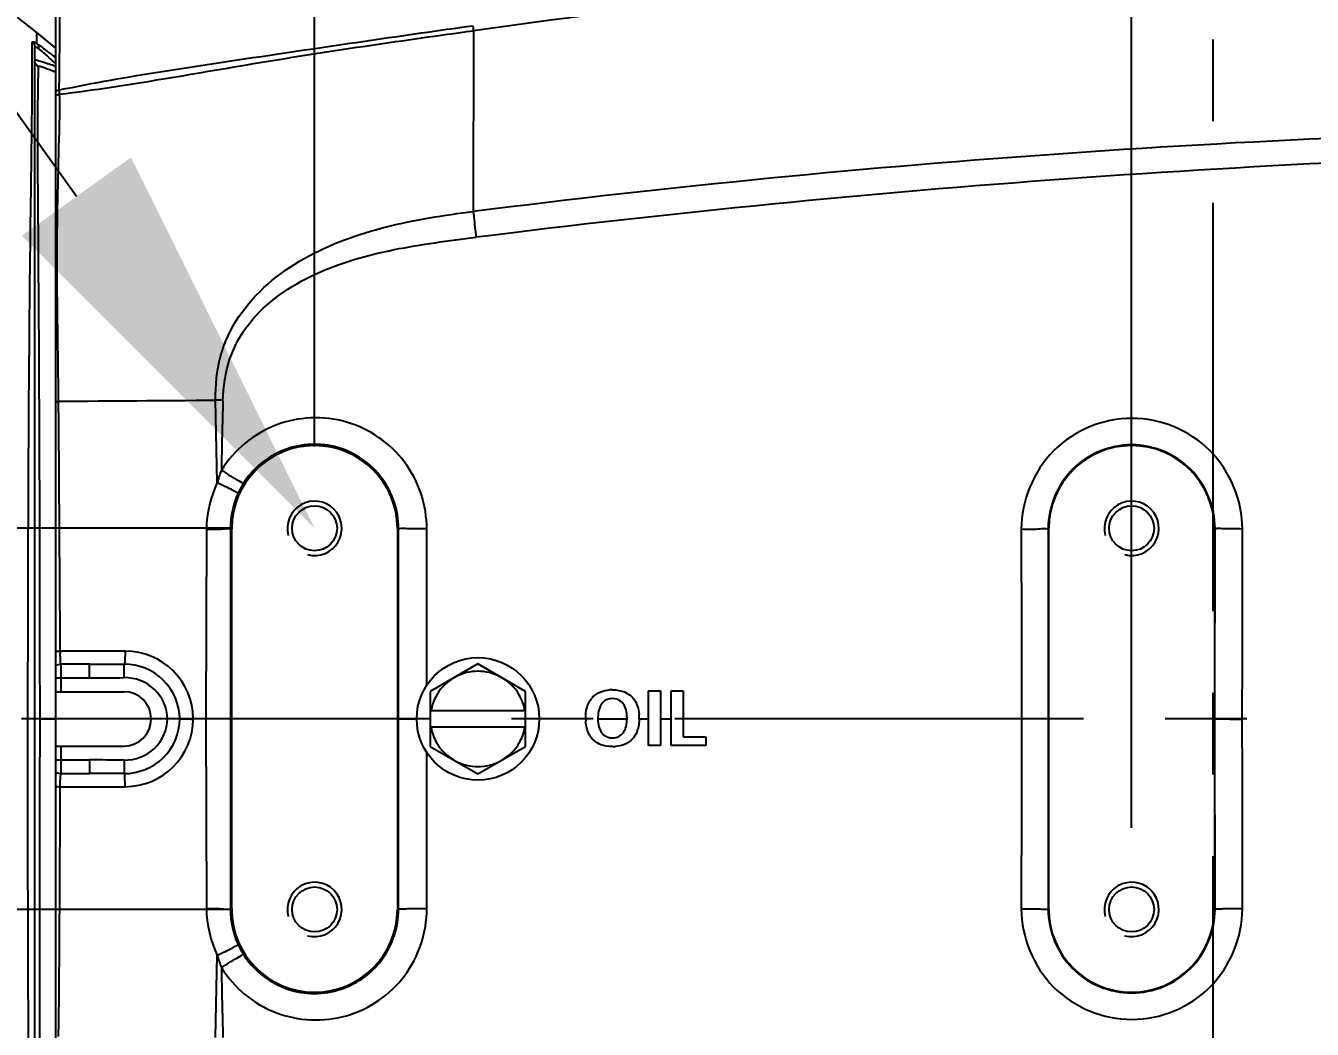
# Model space of a CAD drawing. Header units: millimetres. Extents: x 4086 to 8300, y 123 to 1549.
# Drawn here: x 6994.81 to 7018.43, y 452.3 to 470.73 of the extents above; entities that cross this region are included whole.
import ezdxf
from ezdxf import colors
from ezdxf.entities.mleader import LeaderData, LeaderLine
from ezdxf.math import Vec2, Vec3

# ---------------------------------------------------------------- set-up
doc = ezdxf.new("R2010")
doc.units = ezdxf.units.MM
doc.linetypes.add('CENTER', pattern=[0.6, 0.375, -0.075, 0.075, -0.075])
for name, color, linetype in [('中心线', 7, 'Continuous'), ('外形图', 7, 'Continuous'), ('多重引线', 7, 'Continuous'), ('尺寸标注', 7, 'Continuous')]:
    doc.layers.add(name, color=color, linetype=linetype)
doc.styles.add('思源黑', font='SourceHanSansCN-Normal.ttf')
doc.dimstyles.new('尺寸标注_1_4比例', dxfattribs={"dimtxt": 7, "dimasz": 6, "dimexe": 2, "dimexo": 1.5, "dimgap": 1, "dimtad": 1, "dimdec": 1, "dimlfac": 4, "dimdsep": 46, "dimtxsty": '思源黑', "dimcen": 0.09, "dimadec": 0, "dimazin": 0, "dimtp": 0.01, "dimtm": 0.01, "dimtfac": 1, "dimtdec": 1, "dimtofl": 0, "dimtmove": 0, "dimatfit": 3, "dimfxl": 1, "dimtolj": 1, "dimarcsym": 0})

# ---------------------------------------------------------------- blocks, each defined once
blk = doc.blocks.new('*D758')
at = {"layer": 'Defpoints', "color": 0}
for p in [(7015.112, 498.736), (7000.112, 461.498), (7015.112, 461.498)]:
    blk.add_point(p, dxfattribs=at)
at = {"layer": '尺寸标注', "color": 0, "lineweight": -2}
for p, q in [((7000.112, 462.998), (7000.112, 500.736)), ((7015.112, 462.998), (7015.112, 500.736)), ((7006.112, 498.736), (7009.112, 498.736))]:
    blk.add_line(p, q, dxfattribs=at)
at = {"layer": '尺寸标注', "color": 0}
for points in [[(7006.112, 499.736), (7006.112, 497.736), (7000.112, 498.736)], [(7009.112, 497.736), (7009.112, 499.736), (7015.112, 498.736)]]:
    blk.add_solid(points, dxfattribs=at)
at = {"layer": '尺寸标注', "color": 0, "insert": (7007.612, 503.36), "char_height": 7, "attachment_point": 5, "style": '思源黑'}
blk.add_mtext('\\A1;60', dxfattribs=at)
blk = doc.blocks.new('*D759')
at = {"layer": 'Defpoints', "color": 0}
for p in [(7016.612, 498.736), (7016.612, 492.25), (7015.112, 454.498)]:
    blk.add_point(p, dxfattribs=at)
at = {"layer": '尺寸标注', "color": 0, "lineweight": -2}
for p, q in [((7015.112, 455.998), (7015.112, 500.736)), ((7016.612, 493.75), (7016.612, 500.736)), ((7009.112, 498.736), (7003.112, 498.736)), ((7022.612, 498.736), (7034.896, 498.736))]:
    blk.add_line(p, q, dxfattribs=at)
at = {"layer": '尺寸标注', "color": 0}
for points in [[(7009.112, 497.736), (7009.112, 499.736), (7015.112, 498.736)], [(7022.612, 499.736), (7022.612, 497.736), (7016.612, 498.736)]]:
    blk.add_solid(points, dxfattribs=at)
at = {"layer": '尺寸标注', "color": 0, "insert": (7031.754, 503.36), "char_height": 7, "attachment_point": 5, "style": '思源黑'}
blk.add_mtext('\\A1;6', dxfattribs=at)
blk = doc.blocks.new('*D760')
at = {"layer": 'Defpoints', "color": 0}
for p in [(7000.112, 461.498), (6986.443, 454.498), (7000.112, 454.498)]:
    blk.add_point(p, dxfattribs=at)
at = {"layer": '尺寸标注', "color": 0, "lineweight": -2}
for p, q in [((6986.443, 467.498), (6986.443, 514.618)), ((6998.612, 461.498), (6984.443, 461.498)), ((6998.612, 454.498), (6984.443, 454.498)), ((6986.443, 448.498), (6986.443, 442.498))]:
    blk.add_line(p, q, dxfattribs=at)
at = {"layer": '尺寸标注', "color": 0}
for points in [[(6985.443, 467.498), (6987.443, 467.498), (6986.443, 461.498)], [(6987.443, 448.498), (6985.443, 448.498), (6986.443, 454.498)]]:
    blk.add_solid(points, dxfattribs=at)
at = {"layer": '尺寸标注', "color": 0, "insert": (6981.819, 508.779), "char_height": 7, "attachment_point": 5, "rotation": 90, "style": '思源黑'}
blk.add_mtext('\\A1;28', dxfattribs=at)
blk = doc.blocks.new('*D761')
at = {"layer": 'Defpoints', "color": 0}
for p in [(7055.112, 469.247), (7016.612, 423.975), (7055.112, 413.097)]:
    blk.add_point(p, dxfattribs=at)
at = {"layer": '尺寸标注', "color": 0, "lineweight": -2}
for p, q in [((7055.112, 467.747), (7055.112, 411.097)), ((7016.612, 422.475), (7016.612, 411.097)), ((7022.612, 413.097), (7049.112, 413.097))]:
    blk.add_line(p, q, dxfattribs=at)
at = {"layer": '尺寸标注', "color": 0}
for points in [[(7022.612, 414.097), (7022.612, 412.097), (7016.612, 413.097)], [(7049.112, 412.097), (7049.112, 414.097), (7055.112, 413.097)]]:
    blk.add_solid(points, dxfattribs=at)
at = {"layer": '尺寸标注', "color": 0, "insert": (7035.862, 417.659), "char_height": 7, "attachment_point": 5, "style": '思源黑'}
blk.add_mtext('\\A1;154', dxfattribs=at)

msp = doc.modelspace()

# ---------------------------------------------------------------- linework, layer by layer
at = {"layer": '中心线', "linetype": 'CENTER', "ltscale": 20}
for p, q in [((7016.6121, 423.9748), (7016.6121, 492.2499)), ((7074.229, 457.9978), (6904.8666, 457.9978))]:
    msp.add_line(p, q, dxfattribs=at)
at = {"layer": '外形图'}
for p, q in [((6995.3621, 444.6329), (6995.3621, 471.3628)), ((6995.0122, 470.4007), (6995.0148, 470.5776)), ((6995.0148, 470.5776), (6995.0151, 470.6015)), ((6995.3621, 470.3138), (6995.0151, 470.6015)), ((7003.0277, 470.6376), (7003.0259, 467.3162)), ((6994.9286, 470.3574), (6994.9284, 470.4311)), ((6994.9286, 469.9063), (6994.9286, 470.3574)), ((6994.9746, 445.6607), (6994.9746, 470.3346)), ((6994.9285, 469.827), (6994.9286, 469.9063)), ((6995.0362, 469.5643), (6995.0424, 469.9793)), ((6995.4241, 469.5497), (6995.4276, 469.8197)), ((6995.4255, 469.5331), (6995.4244, 469.5454)), ((6995.4173, 463.4089), (6995.4122, 463.8307)), ((6998.3264, 462.3383), (6998.296, 463.8522)), ((6995.4403, 459.4965), (6995.4173, 463.4089)), ((6998.1261, 461.4828), (6998.1143, 457.9978)), ((6998.5924, 461.4978), (6998.5663, 461.4978)), ((6998.5924, 454.4978), (6998.5924, 461.4978)), ((7001.6317, 461.4978), (7001.6524, 461.4978)), ((7001.6317, 461.4978), (7001.6317, 454.4978)), ((7013.5924, 461.4978), (7013.5795, 461.4978)), ((7013.5795, 461.4978), (7013.5817, 457.9978)), ((7013.5924, 454.4978), (7013.5924, 461.4978)), ((7016.6317, 461.4978), (7016.6435, 461.4978)), ((7016.6317, 461.4978), (7016.6317, 454.4978)), ((7016.6413, 457.9978), (7016.6435, 461.4978)), ((6995.4408, 459.2428), (6995.4403, 459.4965)), ((6995.3621, 459.2419), (6995.4004, 459.2425)), ((6995.4004, 459.2425), (6995.4408, 459.2428)), ((6995.4621, 458.4978), (6995.4621, 459.003)), ((6995.9814, 459.0021), (6995.4621, 459.003)), ((6995.9814, 459.0021), (6995.4621, 459.0021)), ((6995.9814, 458.7521), (6995.9814, 459.0021)), ((6996.6175, 458.7556), (6996.6148, 459.0033)), ((7003.1121, 459.0082), (7002.2371, 458.503)), ((7003.9871, 458.503), (7003.1121, 459.0082)), ((6995.3621, 458.7521), (6995.9814, 458.7521)), ((7002.1706, 458.6136), (7002.1708, 458.9076)), ((6995.3621, 458.4978), (6996.6121, 458.4978)), ((7002.2371, 458.503), (7002.2371, 457.4926)), ((7003.9871, 457.4926), (7003.9871, 458.503)), ((7006.2449, 458.5103), (7006.4621, 458.5103)), ((7006.2449, 457.5103), (7006.2449, 458.5103)), ((7006.4621, 458.5103), (7006.4621, 457.5103)), ((7006.6613, 458.5103), (7006.8786, 458.5103)), ((7006.6613, 457.5103), (7006.6613, 458.5103)), ((7006.8786, 458.5103), (7006.8786, 457.6712)), ((6995.0721, 457.9978), (6995.2172, 457.9978)), ((6995.2172, 457.9978), (6995.3621, 457.9978)), ((6998.1143, 457.9978), (6997.8852, 457.9978)), ((6998.1143, 457.9978), (6998.1261, 454.5129)), ((6998.5689, 457.9978), (6998.1143, 457.9978)), ((7001.65, 457.9978), (7001.9871, 457.9978)), ((7003.9871, 458.1478), (7002.2371, 458.1478)), ((7005.3138, 457.9978), (7005.8485, 457.9978)), ((7006.0727, 457.9978), (7006.2449, 457.9978)), ((7006.4621, 457.9978), (7006.6613, 457.9978)), ((7013.5817, 457.9978), (7013.5795, 454.4978)), ((7016.6435, 454.4978), (7016.6413, 457.9978)), ((7003.9741, 457.8478), (7002.25, 457.8478)), ((7006.8786, 457.6712), (7007.2936, 457.6712)), ((7007.2936, 457.6712), (7007.2936, 457.5103)), ((6995.3621, 457.4978), (6996.6121, 457.4978)), ((6995.4621, 456.9927), (6995.4621, 457.4978)), ((7002.1708, 457.0888), (7002.1706, 457.382)), ((7002.2371, 457.4926), (7003.1121, 456.9875)), ((7003.1121, 456.9875), (7003.9871, 457.4926)), ((7006.4621, 457.5103), (7006.2449, 457.5103)), ((7007.2936, 457.5103), (7006.6613, 457.5103)), ((6995.3621, 457.2435), (6995.9814, 457.2435)), ((6995.9814, 457.2435), (6995.9814, 456.9935)), ((6996.6175, 457.24), (6996.6148, 456.9923)), ((6995.4621, 456.9935), (6995.9814, 456.9935)), ((6995.4621, 456.9927), (6995.9814, 456.9935)), ((6995.3621, 456.7538), (6995.4004, 456.7532)), ((6995.4004, 456.7532), (6995.4408, 456.7529)), ((6995.4403, 456.4994), (6995.4408, 456.7529)), ((6998.5924, 454.4978), (6998.5663, 454.4978)), ((7001.6317, 454.4978), (7001.6524, 454.4978)), ((7013.5924, 454.4978), (7013.5795, 454.4978)), ((7016.6317, 454.4978), (7016.6435, 454.4978)), ((6998.296, 452.1435), (6998.3264, 453.6574))]:
    msp.add_line(p, q, dxfattribs=at)
for points in [[(6995.0151, 470.6015), (6994.5865, 470.9395), (6993.9061, 471.4273), (6993.7985, 471.4978)], [(6994.9284, 470.4311), (6994.9376, 470.4229), (6994.9459, 470.4138), (6994.9533, 470.404), (6994.9596, 470.3935), (6994.9649, 470.3824), (6994.9691, 470.3709), (6994.9721, 470.359), (6994.974, 470.3468), (6994.9746, 470.3346)], [(6995.0127, 470.4003), (6995.0191, 470.3939), (6995.0254, 470.3862), (6995.0309, 470.3778), (6995.0357, 470.3687), (6995.0396, 470.3591), (6995.0427, 470.3491), (6995.0448, 470.3386), (6995.046, 470.3279), (6995.0462, 470.317), (6995.0455, 470.3061)], [(6995.3621, 469.5309), (6995.3821, 469.539), (6995.4028, 469.5453), (6995.4241, 469.5497)], [(6995.3621, 469.4522), (6995.3785, 469.4583), (6995.3954, 469.4632), (6995.4127, 469.4671), (6995.4304, 469.4697)], [(6995.3621, 463.827), (6995.3783, 463.8287), (6995.395, 463.8301), (6995.4121, 463.8312)]]:
    msp.add_lwpolyline(points, dxfattribs=at)
for centre, radius in [((7000.1121, 461.4978), 0.4125), ((7015.1121, 461.4978), 0.4125), ((7003.1121, 457.9978), 1.125), ((7000.1121, 454.4978), 0.4125), ((7015.1121, 454.4978), 0.4125)]:
    msp.add_circle(centre, radius, dxfattribs=at)
for centre, radius, start, end in [((7036.461, 228.6767), 244.2595, 92.495735, 97.867122), ((6948.5009, 470.8518), 46.9343, 359.84743, 0.24533), ((6922.0569, 470.9152), 73.3784, 359.526094, 359.696497), ((6928.4867, 470.8804), 66.9485, 359.697098, 359.868523), ((6994.6732, 469.7817), 0.6431, 54.62628, 56.23571), ((6992.0603, 466.1972), 5.1389, 52.18982, 52.6406), ((6903.2252, 471.0752), 92.2108, 359.37702, 359.523421), ((6991.6147, 465.6228), 5.8659, 51.76514, 52.19041), ((6991.2135, 465.7392), 5.9656, 46.44909, 47.77437), ((6991.153, 465.0368), 6.6119, 51.36009, 51.76533), ((6990.6765, 464.4407), 7.375, 50.97137, 51.36049), ((6990.218, 463.8749), 8.1033, 50.59361, 50.97175), ((6990.1859, 464.6512), 7.4622, 46.07972, 46.48598), ((6887.7684, 469.9976), 107.1603, 359.771804, 359.908754), ((6993.409, 464.8984), 5.444, 69.40185, 70.55955), ((6992.8642, 463.4365), 7.0041, 69.10663, 69.43715), ((6993.2846, 465.3101), 5.0135, 65.52006, 65.91639), ((6993.7162, 469.3501), 1.7183, 3.53912, 3.99271), ((7027.6129, 272.4228), 196.4382, 90.792838, 97.190228), ((7029.0102, 259.7588), 208.7015, 91.137878, 97.137828), ((6997.6596, 437.2681), 26.5917, 88.34018, 88.62859), ((7112.2529, 460.7056), 113.8665, 178.418271, 179.063363), ((7000.1121, 461.4978), 1.5196, 0, 180), ((7015.1121, 461.4978), 1.5196, 0, 180), ((7000.1121, 461.4978), 0.5, 255, 195), ((7015.1121, 461.4978), 0.5, 255, 195), ((6998.0864, 459.256), 2.6456, 180.28591, 180.78944), ((6998.1532, 459.2568), 2.7124, 180.78813, 181.27275), ((6996.6343, 457.9921), 1.2509, 0.26411, 89.96523), ((6996.0741, 573.6927), 114.6906, 269.953678, 270.270109), ((6995.9807, 516.706), 57.9538, 270.000695, 270.629609), ((7003.1121, 457.9978), 0.875, 34.86379, 145.13621), ((6996.6121, 457.9978), 0.5, 270, 90), ((7003.1051, 458.002), 0.8669, 145.09728, 153.50611), ((7003.11, 457.9962), 0.8776, 29.91707, 34.8761), ((7005.5798, 457.7654), 0.7658, 89.94908, 93.92005), ((6874.624, 457.9885), 120.4481, 0.00442, 0.196417), ((7005.5055, 458.1222), 0.3985, 136.48567, 140.75481), ((7005.6538, 458.121), 0.3999, 43.39721, 48.3251), ((7005.6453, 458.1129), 0.4116, 34.25914, 43.40279), ((6847.91, 458.0593), 147.1621, 359.833984, 359.976083), ((6996.6343, 458.0036), 1.2509, 270.03433, 359.73686), ((7005.9876, 458.0124), 0.8981, 180.92904, 183.27965), ((7006.1897, 458.0053), 0.8759, 178.56494, 180.49143), ((7005.0607, 458.0086), 0.7879, 357.45572, 359.21599), ((7005.2405, 458.0155), 0.8323, 1.89048, 4.45355), ((7005.1327, 458.0122), 0.9401, 359.12322, 1.87337), ((7005.5448, 457.9557), 0.5226, 339.16813, 343.17482), ((7003.1141, 457.9995), 0.8776, 209.91707, 214.8761), ((7003.119, 457.9937), 0.8669, 325.09728, 333.50611), ((7005.5216, 457.9081), 0.4154, 210.8776, 222.81327), ((7005.5091, 457.8968), 0.3986, 222.8431, 227.18406), ((7005.6425, 457.9083), 0.4136, 316.80353, 321.53877), ((7003.1121, 457.9978), 0.875, 214.86379, 325.13621), ((7005.5812, 458.2397), 0.751, 269.94605, 274.05841), ((6995.9807, 399.2897), 57.9538, 89.370392, 89.999305), ((6996.0741, 342.3029), 114.6906, 89.729891, 90.046322), ((6566.5619, 457.0676), 428.8788, 359.400968, 359.924093), ((7000.1121, 454.4978), 0.5, 255, 195), ((7015.1121, 454.4978), 0.5, 255, 195), ((7000.1121, 454.4978), 1.5196, 180, 0), ((7015.1121, 454.4978), 1.5196, 180, 0), ((7112.1402, 455.2876), 113.7538, 180.936339, 181.582071)]:
    msp.add_arc(centre, radius, start, end, dxfattribs=at)
for points, knots in [([(6995.4241, 469.5497), (6996.6789, 469.8059), (6999.2157, 470.1757), (7001.7486, 470.554), (7003.0176, 470.729)], [0, 0, 0, 0, 0.4999384, 1, 1, 1, 1]), ([(6995.4304, 469.4697), (6996.7012, 469.6288), (6999.2221, 470.0978), (7001.7582, 470.4635), (7003.0277, 470.6376)], [0, 0, 0, 0, 0.4998733, 1, 1, 1, 1]), ([(7003.0176, 470.729), (7003.0187, 470.7168), (7003.022, 470.6862), (7003.0255, 470.6557), (7003.0277, 470.6372)], [0, 0, 0, 0, 0.3955453, 1, 1, 1, 1]), ([(6994.9284, 470.4311), (6994.9284, 470.4383), (6994.9783, 470.4299), (6994.9922, 470.4133), (6995.0122, 470.401)], [0, 0, 0, 0, 0.2348752, 1, 1, 1, 1]), ([(6994.9746, 470.3346), (6994.9746, 470.3396), (6995.0069, 470.3414), (6995.0174, 470.3252), (6995.0306, 470.3163)], [0, 0, 0, 0, 0.2392898, 1, 1, 1, 1]), ([(6994.9746, 470.0898), (6994.9746, 470.1115), (6995.1137, 470.061), (6995.1613, 470.0531), (6995.2209, 470.032)], [0, 0, 0, 0, 0.2558075, 1, 1, 1, 1]), ([(6995.0424, 469.9793), (6995.0426, 469.9952), (6995.1451, 469.9639), (6995.1793, 469.9511), (6995.2227, 469.9334)], [0, 0, 0, 0, 0.2534215, 1, 1, 1, 1]), ([(6994.905, 467.536), (6994.9079, 467.7436), (6994.9166, 468.4219), (6994.9258, 469.1001), (6994.9278, 469.5708)], [0, 0, 0, 0, 0.3060974, 1, 1, 1, 1]), ([(6995.0359, 467.6057), (6995.0343, 467.8349), (6995.0299, 468.4878), (6995.0305, 469.1407), (6995.0362, 469.5643)], [0, 0, 0, 0, 0.3510911, 1, 1, 1, 1]), ([(6995.4304, 469.4697), (6995.4295, 469.4814), (6995.4279, 469.5025), (6995.4263, 469.5237), (6995.4255, 469.5331)], [0, 0, 0, 0, 0.5522968, 1, 1, 1, 1]), ([(6995.4088, 464.1777), (6995.3997, 465.0571), (6995.364, 466.6884), (6995.416, 468.3192), (6995.4335, 469.0707)], [0, 0, 0, 0, 0.539133, 1, 1, 1, 1]), ([(6994.8498, 458.3858), (6994.8505, 459.1702), (6994.8569, 462.2203), (6994.8734, 465.2705), (6994.905, 467.536)], [0, 0, 0, 0, 0.2571538, 1, 1, 1, 1]), ([(6995.0714, 458.4014), (6995.069, 459.1958), (6995.0703, 462.2639), (6995.0525, 465.332), (6995.0359, 467.6057)], [0, 0, 0, 0, 0.2589081, 1, 1, 1, 1]), ([(6998.296, 463.8522), (6998.2896, 464.1211), (6998.3399, 464.6664), (6998.8047, 465.6562), (6999.8876, 466.5424), (7001.4213, 467.0833), (7002.49, 467.252), (7003.0259, 467.3162)], [0, 0, 0, 0, 0.1250281, 0.2499926, 0.4987403, 0.7491154, 1, 1, 1, 1]), ([(7003.0262, 467.3165), (7003.029, 467.2822), (7003.0437, 467.124), (7003.0624, 466.9663), (7003.0776, 466.8429)], [0, 0, 0, 0, 0.2169493, 1, 1, 1, 1]), ([(6998.4298, 463.8487), (6998.4377, 464.1014), (6998.5076, 464.6113), (6999.0076, 465.5129), (7000.1003, 466.2468), (7001.5675, 466.652), (7002.5742, 466.7814), (7003.0776, 466.8429)], [0, 0, 0, 0, 0.1250596, 0.2499974, 0.4987087, 0.7491471, 1, 1, 1, 1]), ([(7002.1727, 461.4856), (7002.1729, 461.9176), (7001.8803, 462.8065), (7000.7354, 463.5884), (6999.35, 463.5325), (6998.6301, 462.9337), (6998.4016, 462.567)], [0, 0, 0, 0, 0.2500421, 0.4999298, 0.7498796, 1, 1, 1, 1]), ([(7017.1465, 461.4853), (7017.1467, 462.0034), (7016.7082, 463.0831), (7015.117, 463.7346), (7013.5251, 463.0839), (7013.0867, 462.0039), (7013.087, 461.4857)], [0, 0, 0, 0, 0.2499751, 0.4999701, 0.7499927, 1, 1, 1, 1]), ([(7001.6524, 461.4978), (7001.6527, 461.8245), (7001.431, 462.4966), (7000.5654, 463.0875), (6999.5178, 463.0455), (6998.9732, 462.5926), (6998.8003, 462.3151)], [0, 0, 0, 0, 0.2500393, 0.4998368, 0.7497366, 1, 1, 1, 1]), ([(7016.6435, 461.4978), (7016.6438, 461.8888), (7016.3128, 462.7037), (7015.1118, 463.1947), (7013.9104, 462.704), (7013.5792, 461.8889), (7013.5795, 461.4978)], [0, 0, 0, 0, 0.2499326, 0.4999347, 0.7499979, 1, 1, 1, 1]), ([(6998.4016, 462.567), (6998.4951, 462.5087), (6998.6216, 462.417), (6998.7669, 462.3482), (6998.8003, 462.3151)], [0, 0, 0, 0, 0.7008888, 1, 1, 1, 1]), ([(6998.3264, 462.3383), (6998.3763, 462.3149), (6998.4654, 462.2709), (6998.5892, 462.2158), (6998.6544, 462.1691), (6998.7053, 462.1542), (6998.7072, 462.1426)], [0, 0, 0, 0, 0.3856699, 0.7042645, 0.9173842, 1, 1, 1, 1]), ([(6998.1261, 461.4828), (6998.2294, 461.4832), (6998.3706, 461.4753), (6998.5063, 461.4978), (6998.5584, 461.4886), (6998.5663, 461.4978)], [0, 0, 0, 0, 0.7035393, 0.9175404, 1, 1, 1, 1]), ([(7002.1727, 461.4856), (7002.1079, 461.4856), (7001.9883, 461.4879), (7001.8261, 461.4837), (7001.7245, 461.5002), (7001.6632, 461.4877), (7001.6524, 461.4978)], [0, 0, 0, 0, 0.3731731, 0.6946808, 0.9148809, 1, 1, 1, 1]), ([(7013.087, 461.4857), (7013.2017, 461.4858), (7013.3577, 461.4766), (7013.5122, 461.4997), (7013.5694, 461.4884), (7013.5795, 461.4978)], [0, 0, 0, 0, 0.6981873, 0.9161061, 1, 1, 1, 1]), ([(7017.1465, 461.4853), (7017.0835, 461.4854), (7016.9676, 461.4877), (7016.8105, 461.4838), (7016.7129, 461.4998), (7016.6538, 461.488), (7016.6435, 461.4978)], [0, 0, 0, 0, 0.3756991, 0.6966697, 0.9154685, 1, 1, 1, 1]), ([(6995.4621, 459.003), (6995.4439, 459.0067), (6995.457, 459.1017), (6995.4425, 459.15), (6995.4414, 459.1966)], [0, 0, 0, 0, 0.2842832, 1, 1, 1, 1]), ([(6996.6351, 459.2429), (6996.6348, 459.1898), (6996.6263, 459.113), (6996.63, 459.0259), (6996.6148, 459.0033)], [0, 0, 0, 0, 0.6617365, 1, 1, 1, 1]), ([(6997.638, 457.9978), (6997.6353, 458.2564), (6997.4127, 458.7924), (6996.8734, 459.0042), (6996.6148, 459.0033)], [0, 0, 0, 0, 0.5000389, 1, 1, 1, 1]), ([(6997.4132, 457.9978), (6997.408, 458.1955), (6997.2291, 458.602), (6996.8155, 458.7578), (6996.6175, 458.7556)], [0, 0, 0, 0, 0.4997102, 1, 1, 1, 1]), ([(7005.8485, 457.9978), (7005.8486, 458.0018), (7005.8494, 458.1222), (7005.8249, 458.2137), (7005.7776, 458.2763)], [0, 0, 0, 0, 0.032665, 1, 1, 1, 1]), ([(6995.0721, 457.9978), (6995.0485, 457.9979), (6995.0464, 457.995), (6994.9933, 457.9986), (6994.9953, 457.9987)], [0, 0, 0, 0, 0.921808, 1, 1, 1, 1]), ([(6996.6148, 456.9923), (6996.8733, 456.9915), (6997.4126, 457.2031), (6997.6353, 457.7392), (6997.638, 457.9978)], [0, 0, 0, 0, 0.4998418, 1, 1, 1, 1]), ([(6996.6175, 457.24), (6996.8155, 457.2378), (6997.2291, 457.3936), (6997.408, 457.8001), (6997.4132, 457.9978)], [0, 0, 0, 0, 0.5002891, 1, 1, 1, 1]), ([(6997.638, 457.9965), (6997.6251, 457.9965), (6997.5502, 457.9989), (6997.4753, 457.9978), (6997.4132, 457.9978)], [0, 0, 0, 0, 0.1713555, 1, 1, 1, 1]), ([(6997.638, 457.9978), (6997.652, 457.9978), (6997.7344, 457.9987), (6997.8168, 457.9949), (6997.8852, 457.9949)], [0, 0, 0, 0, 0.170239, 1, 1, 1, 1]), ([(7005.0897, 457.9978), (7005.0896, 458.0032), (7005.089, 458.0759), (7005.0964, 458.1414), (7005.1101, 458.1959)], [0, 0, 0, 0, 0.0732327, 1, 1, 1, 1]), ([(7013.5817, 457.9978), (7013.568, 457.9978), (7013.4038, 457.9976), (7013.2395, 458.0018), (7013.089, 458.0018)], [0, 0, 0, 0, 0.083305, 1, 1, 1, 1]), ([(7016.6413, 457.9978), (7016.6554, 457.9978), (7016.8232, 457.998), (7016.9909, 457.9939), (7017.1447, 457.9939)], [0, 0, 0, 0, 0.0836555, 1, 1, 1, 1]), ([(6994.907, 448.3267), (6994.897, 449.0486), (6994.8448, 452.1591), (6994.8506, 455.2701), (6994.8495, 457.6591)], [0, 0, 0, 0, 0.2320736, 1, 1, 1, 1]), ([(6995.0368, 448.3837), (6995.042, 449.0894), (6995.0786, 452.1723), (6995.0649, 455.2555), (6995.0715, 457.6328)], [0, 0, 0, 0, 0.2289079, 1, 1, 1, 1]), ([(6995.4408, 456.7529), (6995.4409, 456.776), (6995.4427, 456.8494), (6995.4441, 456.9235), (6995.4542, 456.9728)], [0, 0, 0, 0, 0.3152052, 1, 1, 1, 1]), ([(6995.4601, 456.991), (6995.4604, 456.9915), (6995.4609, 456.9921), (6995.4617, 456.9926), (6995.4621, 456.9927)], [0, 0, 0, 0, 0.5719108, 1, 1, 1, 1]), ([(6996.6351, 456.7527), (6996.6348, 456.8059), (6996.6263, 456.8827), (6996.63, 456.9698), (6996.6148, 456.9923)], [0, 0, 0, 0, 0.6617365, 1, 1, 1, 1]), ([(6998.1261, 454.5129), (6998.2294, 454.5124), (6998.3706, 454.5203), (6998.5063, 454.4978), (6998.5584, 454.507), (6998.5663, 454.4978)], [0, 0, 0, 0, 0.7035391, 0.9175403, 1, 1, 1, 1]), ([(6998.4016, 453.4287), (6998.6301, 453.0619), (6999.35, 452.4631), (7000.7353, 452.4072), (7001.8803, 453.1891), (7002.1729, 454.0781), (7002.1727, 454.51)], [0, 0, 0, 0, 0.2501188, 0.5000681, 0.7499564, 1, 1, 1, 1]), ([(6998.8003, 453.6805), (6998.9732, 453.4031), (6999.5176, 452.9503), (7000.5652, 452.9081), (7001.4309, 453.4989), (7001.6527, 454.1711), (7001.6524, 454.4978)], [0, 0, 0, 0, 0.250213, 0.5001128, 0.7499103, 1, 1, 1, 1]), ([(7002.1727, 454.51), (7002.1079, 454.51), (7001.9883, 454.5077), (7001.8261, 454.512), (7001.7245, 454.4954), (7001.6632, 454.5079), (7001.6524, 454.4978)], [0, 0, 0, 0, 0.3731728, 0.6946804, 0.9148806, 1, 1, 1, 1]), ([(7013.087, 454.5099), (7013.0867, 453.9918), (7013.5251, 452.9117), (7015.117, 452.261), (7016.7082, 452.9125), (7017.1467, 453.9922), (7017.1465, 454.5103)], [0, 0, 0, 0, 0.250007, 0.5000306, 0.7500251, 1, 1, 1, 1]), ([(7013.087, 454.5099), (7013.2017, 454.5098), (7013.3577, 454.519), (7013.5122, 454.496), (7013.5694, 454.5072), (7013.5795, 454.4978)], [0, 0, 0, 0, 0.6981877, 0.9161064, 1, 1, 1, 1]), ([(7013.5795, 454.4978), (7013.5792, 454.1068), (7013.9104, 453.2916), (7015.1118, 452.8009), (7016.3128, 453.292), (7016.6438, 454.1069), (7016.6435, 454.4978)], [0, 0, 0, 0, 0.2500022, 0.5000653, 0.7500675, 1, 1, 1, 1]), ([(7017.1465, 454.5103), (7017.0835, 454.5103), (7016.9676, 454.5079), (7016.8105, 454.5119), (7016.7129, 454.4958), (7016.6538, 454.5076), (7016.6435, 454.4978)], [0, 0, 0, 0, 0.3756988, 0.6966692, 0.9154681, 1, 1, 1, 1]), ([(6998.3264, 453.6574), (6998.3763, 453.6807), (6998.4654, 453.7247), (6998.5892, 453.7798), (6998.6544, 453.8266), (6998.7052, 453.8414), (6998.7072, 453.853)], [0, 0, 0, 0, 0.3856709, 0.7042664, 0.9173864, 1, 1, 1, 1]), ([(6998.4016, 453.4287), (6998.4951, 453.487), (6998.6216, 453.5786), (6998.7668, 453.6475), (6998.8003, 453.6805)], [0, 0, 0, 0, 0.7008891, 1, 1, 1, 1])]:
    msp.add_open_spline(points, degree=3, knots=knots, dxfattribs=at)
for points in [[(6995.0122, 470.4007), (6995.0697, 470.364), (6995.1245, 470.3232), (6995.1787, 470.2818)], [(6995.0455, 470.3061), (6995.1077, 470.2602), (6995.1655, 470.2086), (6995.2227, 470.1567)], [(6995.0424, 469.9793), (6995.0042, 469.9988), (6994.9689, 470.0473), (6994.9762, 470.0895)], [(6995.4276, 469.8197), (6995.4286, 469.904), (6995.4296, 469.9883), (6995.4305, 470.0727)], [(6995.2227, 469.9334), (6995.2589, 469.9186), (6995.2948, 469.9031), (6995.3305, 469.8872)], [(6995.4335, 469.0707), (6995.4365, 469.1992), (6995.4392, 469.3279), (6995.4313, 469.4562)], [(6995.4122, 463.8307), (6995.4111, 463.9464), (6995.41, 464.0621), (6995.4088, 464.1777)], [(6995.4122, 463.8307), (6996.3734, 463.8392), (6997.3347, 463.8453), (6998.296, 463.8522)], [(6998.4016, 462.567), (6998.3733, 462.4922), (6998.3448, 462.4163), (6998.3321, 462.3374)], [(6998.3264, 462.3383), (6998.2007, 462.0737), (6998.1298, 461.7756), (6998.1261, 461.4828)], [(6998.8003, 462.3151), (6998.7659, 462.2601), (6998.7308, 462.2035), (6998.7135, 462.141)], [(6998.7072, 462.1426), (6998.6152, 461.9428), (6998.5661, 461.7178), (6998.5663, 461.4978)], [(6998.5663, 461.4978), (6998.5672, 460.3312), (6998.5678, 459.1645), (6998.5689, 457.9978)], [(7001.65, 457.9978), (7001.651, 459.1645), (7001.6517, 460.3312), (7001.6524, 461.4978)], [(7002.1708, 458.9076), (7002.1716, 459.7669), (7002.1721, 460.6263), (7002.1727, 461.4856)], [(7013.087, 461.4857), (7013.0878, 460.3231), (7013.0885, 459.1604), (7013.089, 457.9978)], [(7017.1447, 457.9978), (7017.1454, 459.1603), (7017.1459, 460.3228), (7017.1465, 461.4853)], [(6996.6351, 459.2429), (6996.237, 459.243), (6995.8389, 459.2429), (6995.4408, 459.2428)], [(6995.3621, 458.9795), (6995.3927, 458.9947), (6995.4278, 459.003), (6995.4621, 459.003)], [(6995.3621, 458.9787), (6995.3927, 458.9939), (6995.4278, 459.0021), (6995.4621, 459.0021)], [(7005.2165, 458.3966), (7005.2579, 458.4403), (7005.3081, 458.4735), (7005.367, 458.4959)], [(7005.367, 458.4959), (7005.4148, 458.5141), (7005.4682, 458.5253), (7005.5275, 458.5294)], [(7005.5805, 458.5312), (7005.6646, 458.5312), (7005.7383, 458.5183), (7005.8018, 458.4925)], [(7005.8018, 458.4925), (7005.8461, 458.4745), (7005.8854, 458.4503), (7005.9197, 458.4197)], [(6994.8495, 457.6591), (6994.8494, 457.9013), (6994.8496, 458.1436), (6994.8498, 458.3858)], [(7002.3292, 458.3887), (7002.2916, 458.313), (7002.2624, 458.2314), (7002.25, 458.1478)], [(7003.9741, 458.1478), (7003.9593, 458.2481), (7003.9213, 458.346), (7003.8707, 458.4339)], [(7005.1101, 458.1959), (7005.1277, 458.2655), (7005.1565, 458.325), (7005.1969, 458.3744)], [(7005.3602, 458.238), (7005.35, 458.2184), (7005.3415, 458.1969), (7005.3347, 458.1734)], [(7005.3836, 458.2755), (7005.375, 458.2639), (7005.3672, 458.2514), (7005.3602, 458.238)], [(7005.5791, 458.3703), (7005.4956, 458.3703), (7005.4301, 458.3383), (7005.3836, 458.2755)], [(7005.7303, 458.324), (7005.6892, 458.3549), (7005.6388, 458.3703), (7005.5791, 458.3703)], [(7005.7776, 458.2763), (7005.7635, 458.295), (7005.7478, 458.3109), (7005.7303, 458.324)], [(7005.9855, 458.3447), (7006.0336, 458.2741), (7006.062, 458.186), (7006.0703, 458.0801)], [(6998.5689, 457.9978), (6998.5678, 456.8312), (6998.5672, 455.6645), (6998.5663, 454.4978)], [(7001.6524, 454.4978), (7001.6517, 455.6645), (7001.651, 456.8312), (7001.65, 457.9978)], [(7005.3138, 457.9978), (7005.3148, 457.8867), (7005.3378, 457.8014), (7005.3834, 457.7415)], [(7005.3347, 458.1734), (7005.3223, 458.1311), (7005.3155, 458.0824), (7005.3141, 458.0273)], [(7006.0727, 457.9978), (7006.0723, 457.9694), (7006.0706, 457.942), (7006.0676, 457.9159)], [(7013.089, 457.9978), (7013.0885, 456.8352), (7013.0878, 455.6726), (7013.087, 454.5099)], [(7017.1465, 454.5103), (7017.1459, 455.6728), (7017.1454, 456.8353), (7017.1447, 457.9978)], [(7002.25, 457.8478), (7002.2649, 457.7475), (7002.3029, 457.6497), (7002.3534, 457.5618)], [(7003.8949, 457.6069), (7003.9326, 457.6826), (7003.9617, 457.7642), (7003.9741, 457.8478)], [(7005.165, 457.6949), (7005.1218, 457.767), (7005.0971, 457.8557), (7005.0911, 457.961)], [(7005.779, 457.7422), (7005.7883, 457.7546), (7005.7967, 457.7682), (7005.8042, 457.7829)], [(7005.8042, 457.7829), (7005.8111, 457.7966), (7005.8173, 457.8113), (7005.8227, 457.827)], [(7005.8227, 457.827), (7005.8369, 457.8689), (7005.8453, 457.9177), (7005.8478, 457.9736)], [(7006.0333, 457.7699), (7006.0163, 457.7255), (7005.994, 457.6859), (7005.9664, 457.6511)], [(7006.0676, 457.9159), (7006.063, 457.8761), (7006.0555, 457.839), (7006.0451, 457.8045)], [(7005.3682, 457.5241), (7005.3188, 457.5431), (7005.2755, 457.5699), (7005.2382, 457.6044)], [(7005.5805, 457.4887), (7005.5004, 457.4887), (7005.4296, 457.5005), (7005.3682, 457.5241)], [(7005.3834, 457.7415), (7005.3994, 457.7205), (7005.4176, 457.7032), (7005.438, 457.6895)], [(7005.438, 457.6895), (7005.4772, 457.6632), (7005.5247, 457.6503), (7005.5805, 457.6503)], [(7005.5805, 457.6503), (7005.6669, 457.6503), (7005.733, 457.6809), (7005.779, 457.7422)], [(7005.8011, 457.5276), (7005.7517, 457.5074), (7005.6961, 457.4951), (7005.6344, 457.4906)], [(7005.944, 457.6252), (7005.9041, 457.5827), (7005.8565, 457.5502), (7005.8011, 457.5276)], [(7002.1727, 454.51), (7002.1721, 455.3696), (7002.1716, 456.2292), (7002.1708, 457.0888)], [(6995.3621, 457.017), (6995.3927, 457.0018), (6995.4278, 456.9935), (6995.4621, 456.9935)], [(6995.3621, 457.0161), (6995.3927, 457.0009), (6995.4278, 456.9927), (6995.4621, 456.9927)], [(6995.4408, 456.7529), (6995.8389, 456.7527), (6996.237, 456.7527), (6996.6351, 456.7527)], [(6998.1261, 454.5129), (6998.1298, 454.22), (6998.2007, 453.9219), (6998.3264, 453.6574)], [(6998.5663, 454.4978), (6998.5661, 454.2778), (6998.6152, 454.0529), (6998.7072, 453.853)], [(6998.7072, 453.853), (6998.7344, 453.7941), (6998.7626, 453.7339), (6998.8045, 453.6842)], [(6998.3264, 453.6574), (6998.3481, 453.5804), (6998.3701, 453.5024), (6998.406, 453.4309)], [(6995.4122, 452.1649), (6995.414, 452.3045), (6995.4157, 452.4441), (6995.4172, 452.5837)]]:
    msp.add_open_spline(points, degree=3, dxfattribs=at)

# ---------------------------------------------------------------- dimensions: what is measured, and where the dimension line sits
at = {"layer": '尺寸标注'}
dim = msp.add_linear_dim(base=(6986.443, 454.4978), p1=(7000.1121, 461.4978), p2=(7000.1121, 454.4978), angle=90, dimstyle='尺寸标注_1_4比例', dxfattribs=at)
dim.commit()
dim.dimension.update_dxf_attribs({"geometry": '*D760', "text_midpoint": (6986.443, 508.7794), "dimtype": 160})
for base, p1, p2, picture, middle in [((7015.1121, 498.7355), (7000.1121, 461.4978), (7015.1121, 461.4978), '*D758', (7007.6121, 503.3599)), ((7016.6121, 498.7355), (7015.1121, 454.4978), (7016.6121, 492.2499), '*D759', (7031.7541, 503.3599)), ((7055.1121, 413.0967), (7016.6121, 423.9748), (7055.1121, 469.2468), '*D761', (7035.8621, 417.6589))]:
    dim = msp.add_linear_dim(base=base, p1=p1, p2=p2, dimstyle='尺寸标注_1_4比例', dxfattribs=at)
    dim.commit()
    dim.dimension.update_dxf_attribs({"geometry": picture, "text_midpoint": middle})

# ---------------------------------------------------------------- leaders
at = {"layer": '多重引线'}
ml = msp.add_multileader_mtext('Standard', dxfattribs=at)
ml.set_content('\\pxqc;{\\C256;4}×{\\C256;M5\\A1; \\fSource Han Sans CN Normal|b0|i0|c0|p34;\\C7;depth \\fSource Han Sans CN Normal|b0|i0|c134|p34;\\C256;6}', style='思源黑')
ml.set_leader_properties(linetype='ByLayer')
ml.build(insert=Vec2(0, 0))
ml.multileader.update_dxf_attribs({"text_left_attachment_type": 5, "text_right_attachment_type": 5, "dogleg_length": 10, "arrow_head_size": 7.5})
ctx = ml.context
ctx.base_point, ctx.char_height, ctx.arrow_head_size, ctx.landing_gap_size, ctx.plane_origin = Vec3(6883.1752, 515.8402), 7, 7.5, 2.5, Vec3(7008.7991, 231.8632)
ctx.left_attachment, ctx.right_attachment, ctx.text_align_type = 5, 5, 1
notes = []
notes.append((ctx, [(1, (1, 1, 0), (6961.137, 515.8402), (-1, 0), 10, [(1, [(7000.1121, 461.4978)], 0, [])])]))
ctx.mtext.insert, ctx.mtext.alignment, ctx.mtext.flow_direction = Vec3(6917.1561, 525.6708), 2, 5
for ctx, leaders in notes:
    for number, flags, end, landing, length, lines in leaders:
        leader = LeaderData()
        leader.index, (leader.has_last_leader_line, leader.has_dogleg_vector, leader.attachment_direction) = number, flags
        leader.last_leader_point, leader.dogleg_vector, leader.dogleg_length = Vec3(end), Vec3(landing), length
        for number, points, colour, breaks in lines:
            line = LeaderLine()
            line.index, line.vertices, line.color, line.breaks = number, Vec3.list(points), colors.encode_raw_color(colour), breaks
            leader.lines.append(line)
        ctx.leaders.append(leader)

doc.saveas('drawing.dxf')
